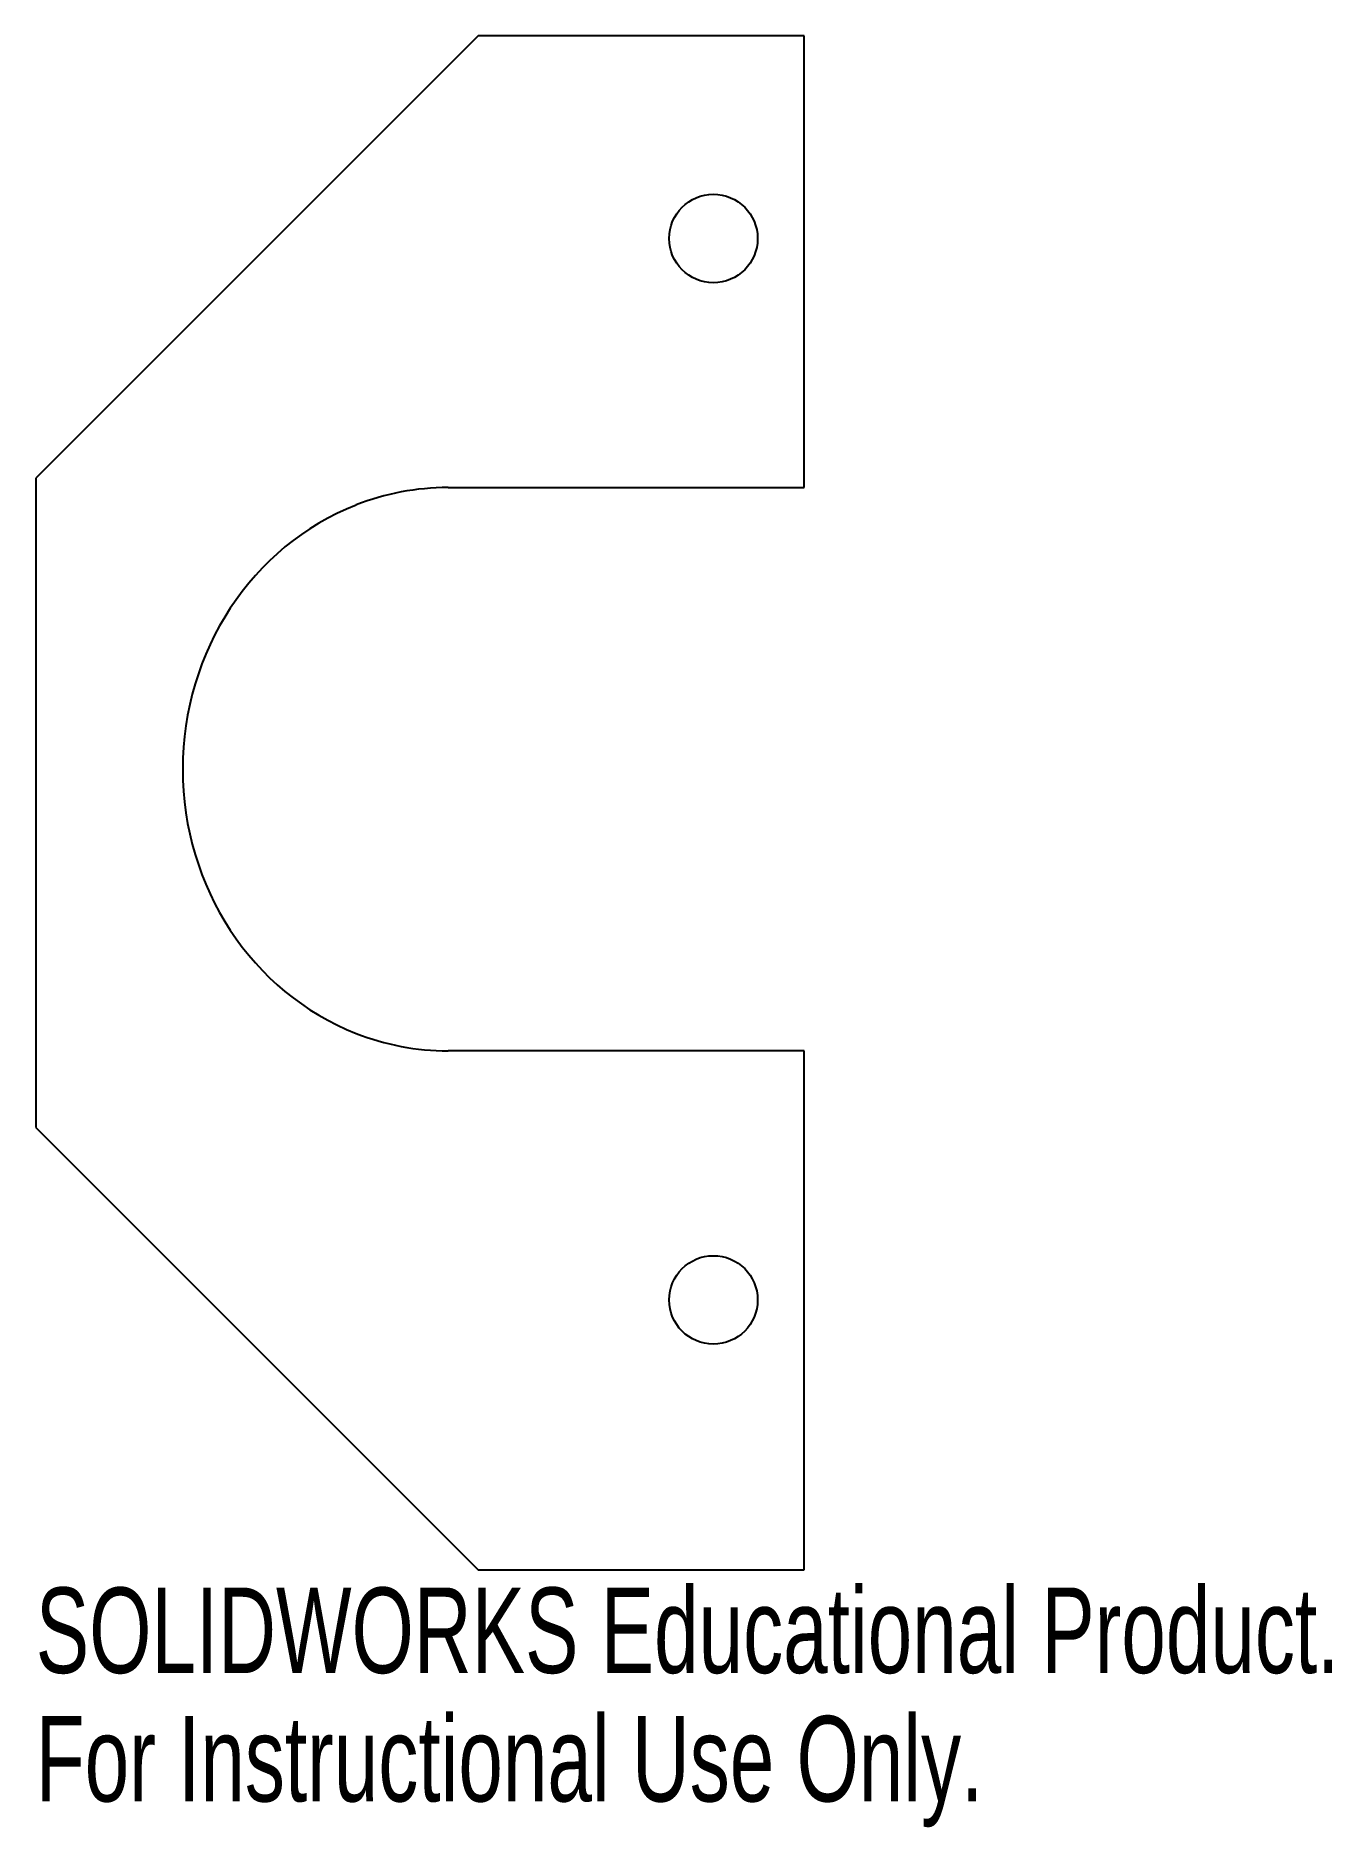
# Model space of a CAD drawing. Header units: millimetres. Extents: x -469 to -395, y 173 to 274.
import ezdxf

# ---------------------------------------------------------------- set-up
doc = ezdxf.new("R2010")
doc.units = ezdxf.units.MM
doc.styles.add('SLDTEXTSTYLE0', font='TXT', dxfattribs={"width": 0.7})

msp = doc.modelspace()

# ---------------------------------------------------------------- linework, layer by layer
at = {"color": 7, "linetype": 'Continuous', "lineweight": 25}
for p, q in [((-443.52, 274.44), (-468.52, 249.44)), ((-425.09, 274.44), (-443.52, 274.44)), ((-425.09, 248.9), (-425.09, 274.44)), ((-468.52, 249.44), (-468.52, 212.73)), ((-445.22, 248.9), (-425.09, 248.9)), ((-425.09, 217.06), (-445.22, 217.06)), ((-425.09, 187.73), (-425.09, 217.06)), ((-468.52, 212.73), (-443.52, 187.73)), ((-443.52, 187.73), (-425.09, 187.73))]:
    msp.add_line(p, q, dxfattribs=at)
for centre in [(-430.22, 262.98), (-430.22, 202.98)]:
    msp.add_circle(centre, 2.5, dxfattribs=at)
for centre, start, end in [((-445.22, 234.66), 90, 111.4217), ((-445.22, 231.3), 248.5783, 270)]:
    msp.add_arc(centre, 14.24, start, end, dxfattribs=at)
msp.add_ellipse((-445.22, 232.98), major_axis=(0, -15.92), ratio=0.942019, start_param=3.495608, end_param=5.92917, dxfattribs=at)

# ---------------------------------------------------------------- texts
at = {"color": 7, "linetype": 'Continuous', "char_height": 4.8336, "attachment_point": 1, "style": 'SLDTEXTSTYLE0'}
for s, insert in [('SOLIDWORKS Educational Product.', (-468.52, 186.72)), ('For Instructional Use Only.', (-468.52, 179.46))]:
    msp.add_mtext(s, dxfattribs=dict(at, insert=insert))

doc.saveas('drawing.dxf')
